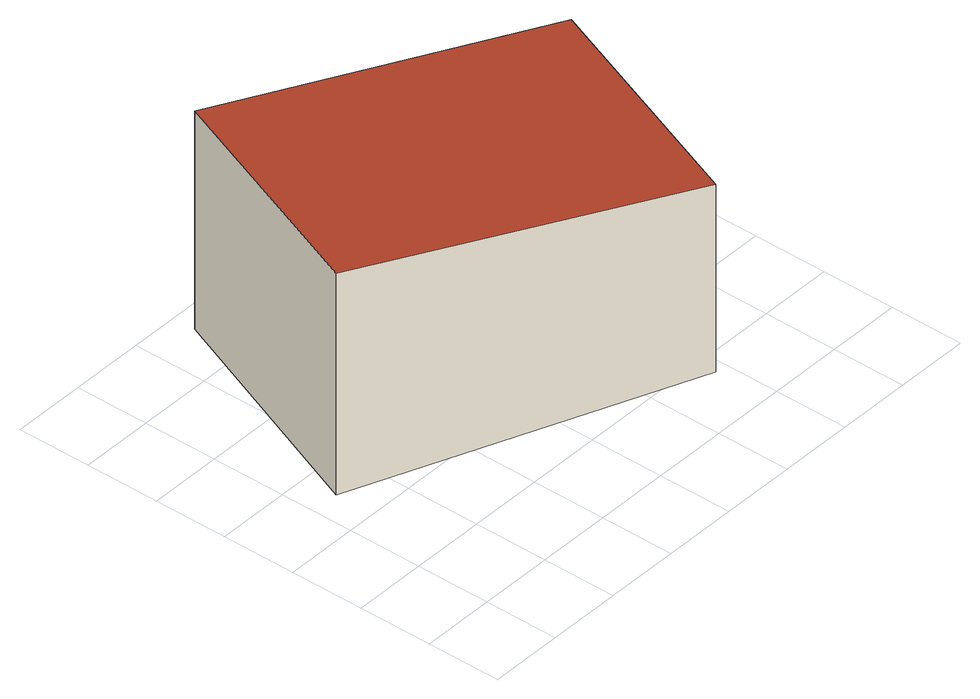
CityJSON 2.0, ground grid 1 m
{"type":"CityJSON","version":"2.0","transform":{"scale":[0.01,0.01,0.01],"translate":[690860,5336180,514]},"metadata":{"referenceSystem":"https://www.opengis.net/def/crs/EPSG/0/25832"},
"CityObjects":{
"building1":{"type":"Building","attributes":{"area_m2":16.44,"max_x":690866.12,"max_y":5336185.5,"min_x":690860.38,"min_y":5336181,"rf_extrusion_mode":"standard","rf_force_lod11":false,"rf_h_ground":514.48,"rf_h_pc_98p":0,"rf_h_roof_50p":517.35,"rf_h_roof_70p":517.47,"rf_h_roof_max":517.59,"rf_h_roof_min":517.12,"rf_is_glass_roof":false,"rf_nodata_frac":0,"rf_nodata_r":0,"rf_pc_select":"PREFERRED_AND_LATEST","rf_pc_year":2026,"rf_pointcloud_unusable":false,"rf_pt_density":19.94,"rf_ridgelines":0,"rf_rmse_lod22":0.671,"rf_roof_planes":1,"rf_roof_type":"slanted","rf_success":true,"rf_t_run":16,"rf_volume_lod22":47.22,"source_file":"690_5336.gml"},"children":["building1-1"]},
"building1-1":{"type":"BuildingPart","parents":["building1"],"geometry":[{"type":"Solid","lod":"2.2","boundaries":[[[[0,1,2,3]],[[4,2,1,5]],[[6,3,2,4]],[[7,0,3,6]],[[5,1,0,7]],[[5,7,6,4]]]],"semantics":{"surfaces":[{"type":"GroundSurface"},{"type":"WallSurface","on_footprint_edge":true},{"type":"RoofSurface","rf_azimuth":103.42,"rf_h_roof_50p":517.36,"rf_h_roof_70p":517.46,"rf_h_roof_max":517.64,"rf_h_roof_min":517.09,"rf_slope":5.88}],"values":[[0,1,1,1,1,2]]}}]}
},
"vertices":[
[39,254,48],[166,569,48],[612,396,48],[484,75,48],[612,396,309],[166,569,358],[484,75,314],[39,254,363]
]}
